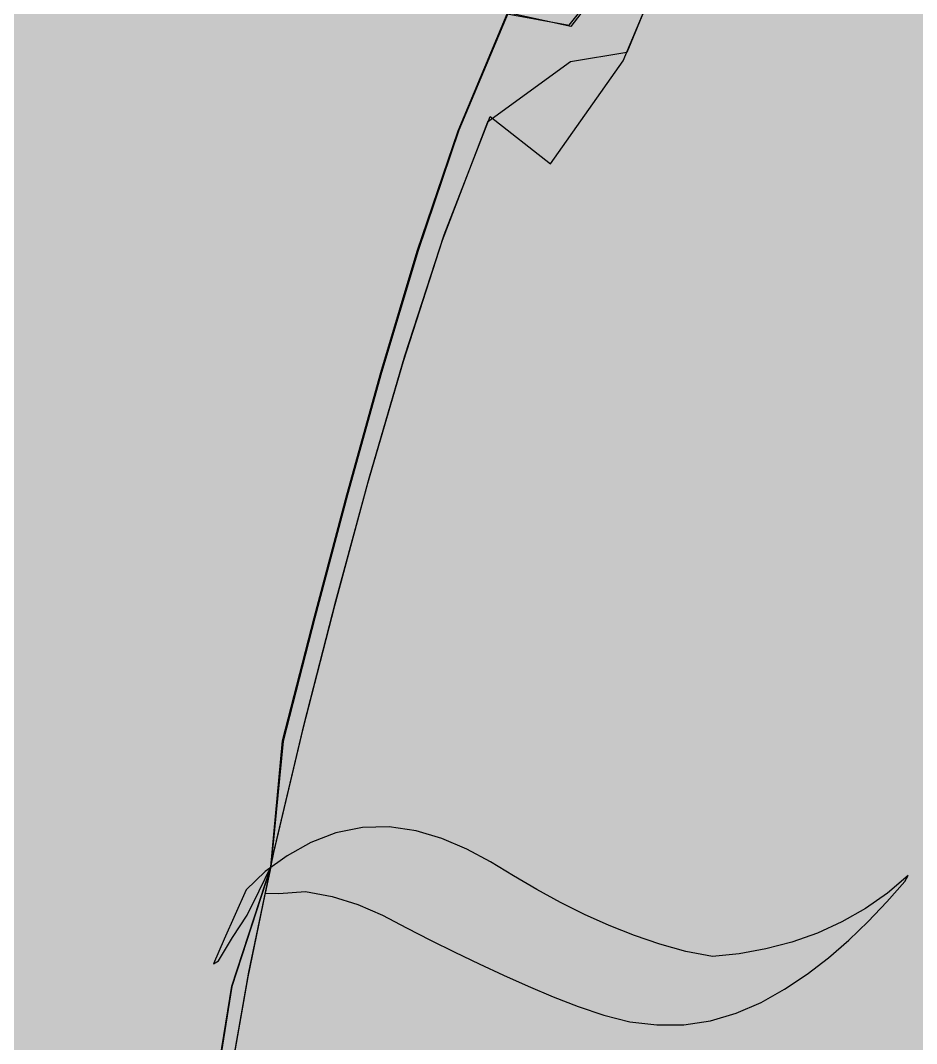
# Model space of a CAD drawing. Extents: x 0 to 1501, y 0 to 1722.
# Drawn here: x 83.736 to 86.706, y 1695.364 to 1698.755 of the extents above; entities that cross this region are included whole.
import ezdxf

# ---------------------------------------------------------------- set-up
doc = ezdxf.new("R2010")
doc.units = 0

msp = doc.modelspace()

# ---------------------------------------------------------------- hatches: boundary and pattern name
for color, points in [(7, [(0, 1722), (1280, 1722), (1280, 1002), (0, 1002)]), (7, [(0, 1722), (1280, 1722), (1280, 1656), (0, 1656)]), (49, [(84.565, 1695.9505), (84.6046, 1696.3682), (84.7092, 1696.7758), (84.8172, 1697.1825), (84.9301, 1697.588), (85.0511, 1697.991), (85.1865, 1698.3895), (85.3485, 1698.7777), (85.5539, 1698.7396), (85.7912, 1699.0359), (85.9279, 1699.4339), (86.059, 1699.8338), (86.1691, 1700.2397), (86.0508, 1700.4976), (86.1548, 1700.9042), (86.2983, 1701.2998), (86.4602, 1701.6882), (86.6358, 1702.0706), (86.8225, 1702.4478), (87.0184, 1702.8202), (87.2223, 1703.1884), (87.4332, 1703.5525), (87.6879, 1703.8828), (87.8517, 1704.237), (87.9639, 1704.2987), (87.7591, 1703.9386), (87.5303, 1703.5854), (87.3123, 1703.2255), (87.1049, 1702.8593), (86.9084, 1702.4871), (86.7237, 1702.109), (86.5518, 1701.7249), (86.3934, 1701.335), (86.2593, 1700.9365), (86.3279, 1700.5992), (86.2749, 1700.2446), (86.1682, 1699.8375), (86.0444, 1699.4353), (85.9058, 1699.038), (85.7454, 1698.6491), (85.559, 1698.6177), (85.284, 1698.4185), (85.1332, 1698.0257), (85.0042, 1697.6251), (84.8864, 1697.2211), (84.7762, 1696.815), (84.6718, 1696.4073), (84.5745, 1695.9979), (84.4894, 1695.5857), (84.4165, 1695.1713), (84.3552, 1694.7549), (84.3055, 1694.337), (84.2675, 1693.9179), (84.2427, 1693.4978), (84.2193, 1693.0778), (84.1566, 1692.6623), (84.0382, 1692.8513), (84.1342, 1693.0789), (84.1868, 1693.4662), (84.2205, 1693.8857), (84.2622, 1694.3044), (84.3116, 1694.7224), (84.3692, 1695.1392), (84.4364, 1695.5547), (84.565, 1695.9505)]), (49, [(84.565, 1695.9505), (84.4364, 1695.5533), (84.3694, 1695.1371), (84.3118, 1694.7194), (84.2625, 1694.3007), (84.2208, 1693.8812), (84.1871, 1693.461), (84.1313, 1693.0832), (84.0436, 1692.8482), (84.1598, 1692.6716), (84.2206, 1693.0883), (84.2436, 1693.5091), (84.2689, 1693.9299), (84.3073, 1694.3497), (84.3574, 1694.7683), (84.4192, 1695.1853), (84.4927, 1695.6005), (84.5783, 1696.0133), (84.6761, 1696.4233), (84.7808, 1696.8317), (84.8913, 1697.2386), (85.0097, 1697.6432), (85.1397, 1698.0442), (85.2924, 1698.437), (85.4926, 1698.2799), (85.7329, 1698.621), (85.8961, 1699.0096), (86.0358, 1699.4073), (86.1607, 1699.81), (86.2689, 1700.2174), (86.3595, 1700.6291), (86.2562, 1700.9134), (86.3875, 1701.3136), (86.5455, 1701.7044), (86.717, 1702.0896), (86.9014, 1702.4687), (87.0976, 1702.8418), (87.3049, 1703.2089), (87.5229, 1703.5697), (87.7518, 1703.9237), (87.9631, 1704.282), (87.8615, 1704.249), (87.7016, 1703.8926), (87.4425, 1703.5649), (87.2305, 1703.2004), (87.0255, 1702.832), (86.8286, 1702.4592), (86.641, 1702.0817), (86.4645, 1701.6989), (86.3019, 1701.3099), (86.1582, 1700.9136), (86.0525, 1700.5063), (86.1722, 1700.2473), (86.0626, 1699.8405), (85.9313, 1699.4399), (85.7947, 1699.041), (85.5597, 1698.7352), (85.352, 1698.7806), (85.1892, 1698.3919), (85.0534, 1697.9928), (84.9322, 1697.589), (84.8191, 1697.1829), (84.7109, 1696.7754), (84.6063, 1696.367), (84.565, 1695.9505)]), (7, [(84.565, 1695.9505), (84.5467, 1695.8629), (84.5922, 1695.8623), (84.6808, 1695.8679), (84.7688, 1695.852), (84.854, 1695.825), (84.9361, 1695.7896), (85.0154, 1695.7481), (85.0952, 1695.7075), (85.1753, 1695.6677), (85.2559, 1695.6288), (85.337, 1695.591), (85.4187, 1695.5545), (85.5011, 1695.5197), (85.5845, 1695.4872), (85.6692, 1695.4585), (85.756, 1695.4369), (85.8447, 1695.4261), (85.9341, 1695.4269), (86.0226, 1695.4401), (86.1084, 1695.4653), (86.1904, 1695.5009), (86.2684, 1695.5446), (86.3429, 1695.5941), (86.4137, 1695.6488), (86.4813, 1695.7074), (86.5459, 1695.7693), (86.6076, 1695.8341), (86.6666, 1695.9014), (86.6777, 1695.9211), (86.6096, 1695.8632), (86.5364, 1695.8118), (86.4587, 1695.7674), (86.3773, 1695.7303), (86.293, 1695.7005), (86.2065, 1695.6779), (86.1184, 1695.6622), (86.0295, 1695.6534), (85.9416, 1695.6699), (85.8553, 1695.6935), (85.7706, 1695.7223), (85.6874, 1695.7552), (85.6057, 1695.7918), (85.5257, 1695.8317), (85.4471, 1695.8746), (85.3701, 1695.9202), (85.2939, 1695.967), (85.2149, 1696.009), (85.1325, 1696.0438), (85.0468, 1696.0691), (84.9583, 1696.0822), (84.869, 1696.0804), (84.7814, 1696.0628), (84.6981, 1696.0305), (84.6201, 1695.9867), (84.5471, 1695.935), (84.4835, 1695.8742), (84.4474, 1695.7924), (84.4112, 1695.7105), (84.3751, 1695.6287), (84.3919, 1695.6391), (84.4382, 1695.7157), (84.4873, 1695.7901), (84.5265, 1695.8705), (84.565, 1695.9505)])]:
    msp.add_hatch(color=color).paths.add_polyline_path(points, flags=0)

# ---------------------------------------------------------------- linework, layer by layer
at = {"color": 0, "true_color": 0x232323}
for points in [[(84.3692, 1695.1392), (84.4364, 1695.5547), (84.565, 1695.9505), (84.565, 1695.9505), (84.6046, 1696.3682), (84.7092, 1696.7758), (84.8172, 1697.1825), (84.9301, 1697.588), (85.0511, 1697.991), (85.1865, 1698.3895), (85.3485, 1698.7777), (85.5539, 1698.7396), (85.7912, 1699.0359)], [(85.7947, 1699.041), (85.5597, 1698.7352), (85.352, 1698.7806), (85.1892, 1698.3919), (85.0534, 1697.9928), (84.9322, 1697.589), (84.8191, 1697.1829), (84.7109, 1696.7754), (84.6063, 1696.367), (84.565, 1695.9505), (84.565, 1695.9505), (84.4364, 1695.5533), (84.3694, 1695.1371)], [(85.9058, 1699.038), (85.7454, 1698.6491), (85.559, 1698.6177), (85.284, 1698.4185), (85.1332, 1698.0257), (85.0042, 1697.6251), (84.8864, 1697.2211), (84.7762, 1696.815), (84.6718, 1696.4073), (84.5745, 1695.9979), (84.4894, 1695.5857), (84.4165, 1695.1713)], [(84.4192, 1695.1853), (84.4927, 1695.6005), (84.5783, 1696.0133), (84.6761, 1696.4233), (84.7808, 1696.8317), (84.8913, 1697.2386), (85.0097, 1697.6432), (85.1397, 1698.0442), (85.2924, 1698.437), (85.4926, 1698.2799), (85.7329, 1698.621), (85.8961, 1699.0096)]]:
    msp.add_lwpolyline(points, dxfattribs=at)
at = {"color": 0, "true_color": 0xffffff}
msp.add_lwpolyline([(84.565, 1695.9505), (84.5467, 1695.8629), (84.5922, 1695.8623), (84.6808, 1695.8679), (84.7688, 1695.852), (84.854, 1695.825), (84.9361, 1695.7896), (85.0154, 1695.7481), (85.0952, 1695.7075), (85.1753, 1695.6677), (85.2559, 1695.6288), (85.337, 1695.591), (85.4187, 1695.5545), (85.5011, 1695.5197), (85.5845, 1695.4872), (85.6692, 1695.4585), (85.756, 1695.4369), (85.8447, 1695.4261), (85.9341, 1695.4269), (86.0226, 1695.4401), (86.1084, 1695.4653), (86.1904, 1695.5009), (86.2684, 1695.5446), (86.3429, 1695.5941), (86.4137, 1695.6488), (86.4813, 1695.7074), (86.5459, 1695.7693), (86.6076, 1695.8341), (86.6666, 1695.9014), (86.6777, 1695.9211), (86.6096, 1695.8632), (86.5364, 1695.8118), (86.4587, 1695.7674), (86.3773, 1695.7303), (86.293, 1695.7005), (86.2065, 1695.6779), (86.1184, 1695.6622), (86.0295, 1695.6534), (85.9416, 1695.6699), (85.8553, 1695.6935), (85.7706, 1695.7223), (85.6874, 1695.7552), (85.6057, 1695.7918), (85.5257, 1695.8317), (85.4471, 1695.8746), (85.3701, 1695.9202), (85.2939, 1695.967), (85.2149, 1696.009), (85.1325, 1696.0438), (85.0468, 1696.0691), (84.9583, 1696.0822), (84.869, 1696.0804), (84.7814, 1696.0628), (84.6981, 1696.0305), (84.6201, 1695.9867), (84.5471, 1695.935), (84.4835, 1695.8742), (84.4474, 1695.7924), (84.4112, 1695.7105), (84.3751, 1695.6287), (84.3919, 1695.6391), (84.4382, 1695.7157), (84.4873, 1695.7901), (84.5265, 1695.8705), (84.565, 1695.9505)], close=True, dxfattribs=at)

doc.saveas('drawing.dxf')
